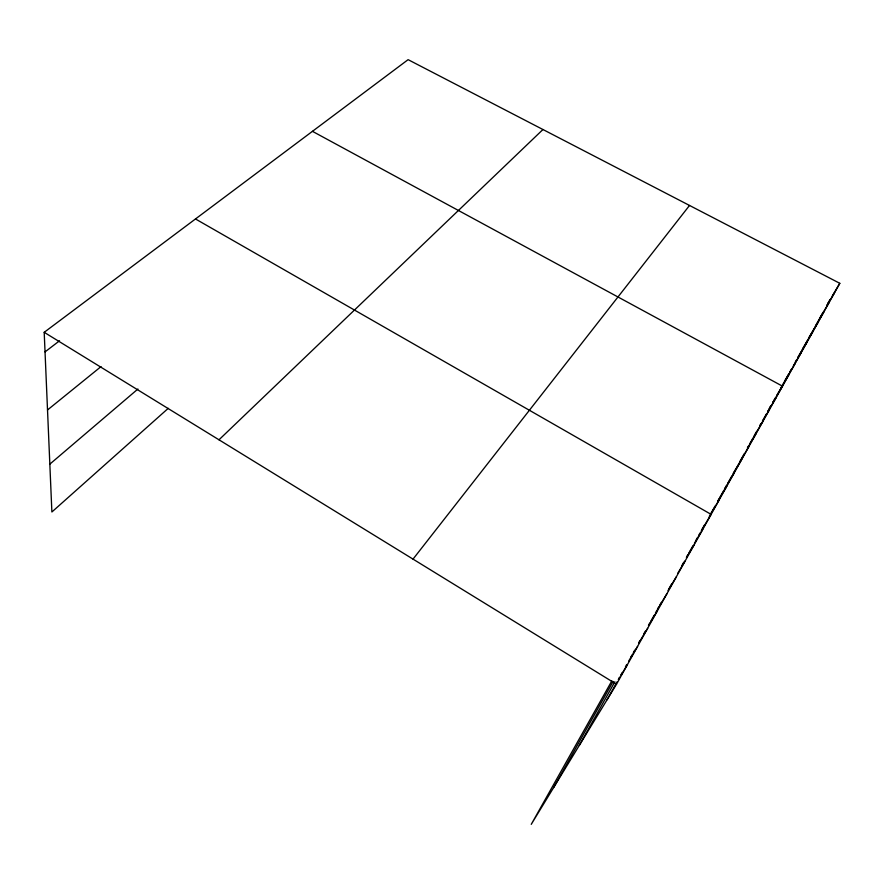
<?xml version="1.0" encoding="UTF-8"?>
<svg xmlns="http://www.w3.org/2000/svg" width="884" height="884" viewBox="0 0 884 884"><rect width="100%" height="100%" fill="white"/><g stroke="black" fill="none" stroke-linecap="round" stroke-linejoin="round"><path stroke-width="1.33" d="M607.087 699.741L617.043 681.884M619.64 677.221L618.347 679.531L619.739 677.343M620.933 674.901L622.226 672.591M625.452 666.801L626.734 664.492M630.712 657.365L632.049 654.967M633.386 652.558L634.723 650.16M640.027 640.646L638.723 642.988L647.663 628.325M643.939 633.64L645.243 631.298M649.751 623.209L648.48 625.485L657.464 610.711M651.022 620.933L654.182 615.253M655.453 612.977L656.724 610.7M658.679 607.186L657.353 609.562L667.011 593.562M660.005 604.811L661.331 602.446M668.558 589.484L671.774 583.694M681.929 565.495L683.807 562.125M687.73 555.086L686.415 557.45L694.161 544.82M689.045 552.721L693.001 545.627M696.216 539.859L697.509 537.549M698.791 535.24L700.073 532.942M704.659 524.72L701.366 530.632L711.112 514.377L195.486 218.967M711.211 512.974L715.068 506.046M723.919 490.178L717.631 501.449L726.77 486.277M726.56 485.438L724.548 489.051L734.317 472.73M727.897 483.04L731.919 475.824M733.223 473.481L748.881 446.564M739.764 461.757L744.24 453.724M747.411 448.033L748.66 445.79M749.908 443.547L753.046 437.934M753.654 436.84L756.715 431.348M761.091 423.502L759.776 425.856L761.168 423.524M762.406 421.138L766.362 414.055M770.87 405.966L767.644 411.734L776.075 397.723M775.323 397.977L772.793 402.496L782.506 386.186L312.45 131.329M776.583 395.712L788.793 374.893M780.959 387.866L788.627 374.098M789.976 371.689L791.313 369.28M795.257 362.208L796.572 359.854M797.876 357.512L808.075 339.224M815.479 325.942L823.059 312.339M611.872 680.824L531.251 824.341L616.513 684.249L839.8 283.311L408.11 59.659L44.2 332.318L51.88 511.991L168.269 408.32M553.66 787.522L613.109 681.476M579.296 745.4L614.888 681.752M827.634 303.864L830.308 299.344L827.026 305.223L834.584 292.67M832.341 295.908L839.8 283.311M819.722 318.328L829.269 302.229M823.833 311.975L808.705 338.097L818.297 321.92M803.026 348.274L812.639 332.075M797.921 357.512L806.871 342.439M793.379 365.799L800.97 353.025M785.268 380.12L794.948 363.843M769.389 408.231L770.749 405.933M762.549 421.193L769.511 409.524M754.439 435.602L762.793 421.591M747.555 447.945L755.908 433.933M733.311 473.493L741.676 459.492M709.277 516.444L719.035 500.156M694.393 543.306L702.747 529.405M677.73 573.307L685.354 560.644M668.006 590.656L676.304 576.887M628.712 661.044L637.574 646.436M621.087 675.111L627.187 665.077M413.027 559.119L689.52 205.453M218.989 439.801L542.953 129.517M49.836 464.144L137.926 389.015M47.515 409.966L101.03 366.606M45.04 351.887L59.548 340.782M44.2 332.318L616.513 684.249"/></g></svg>
